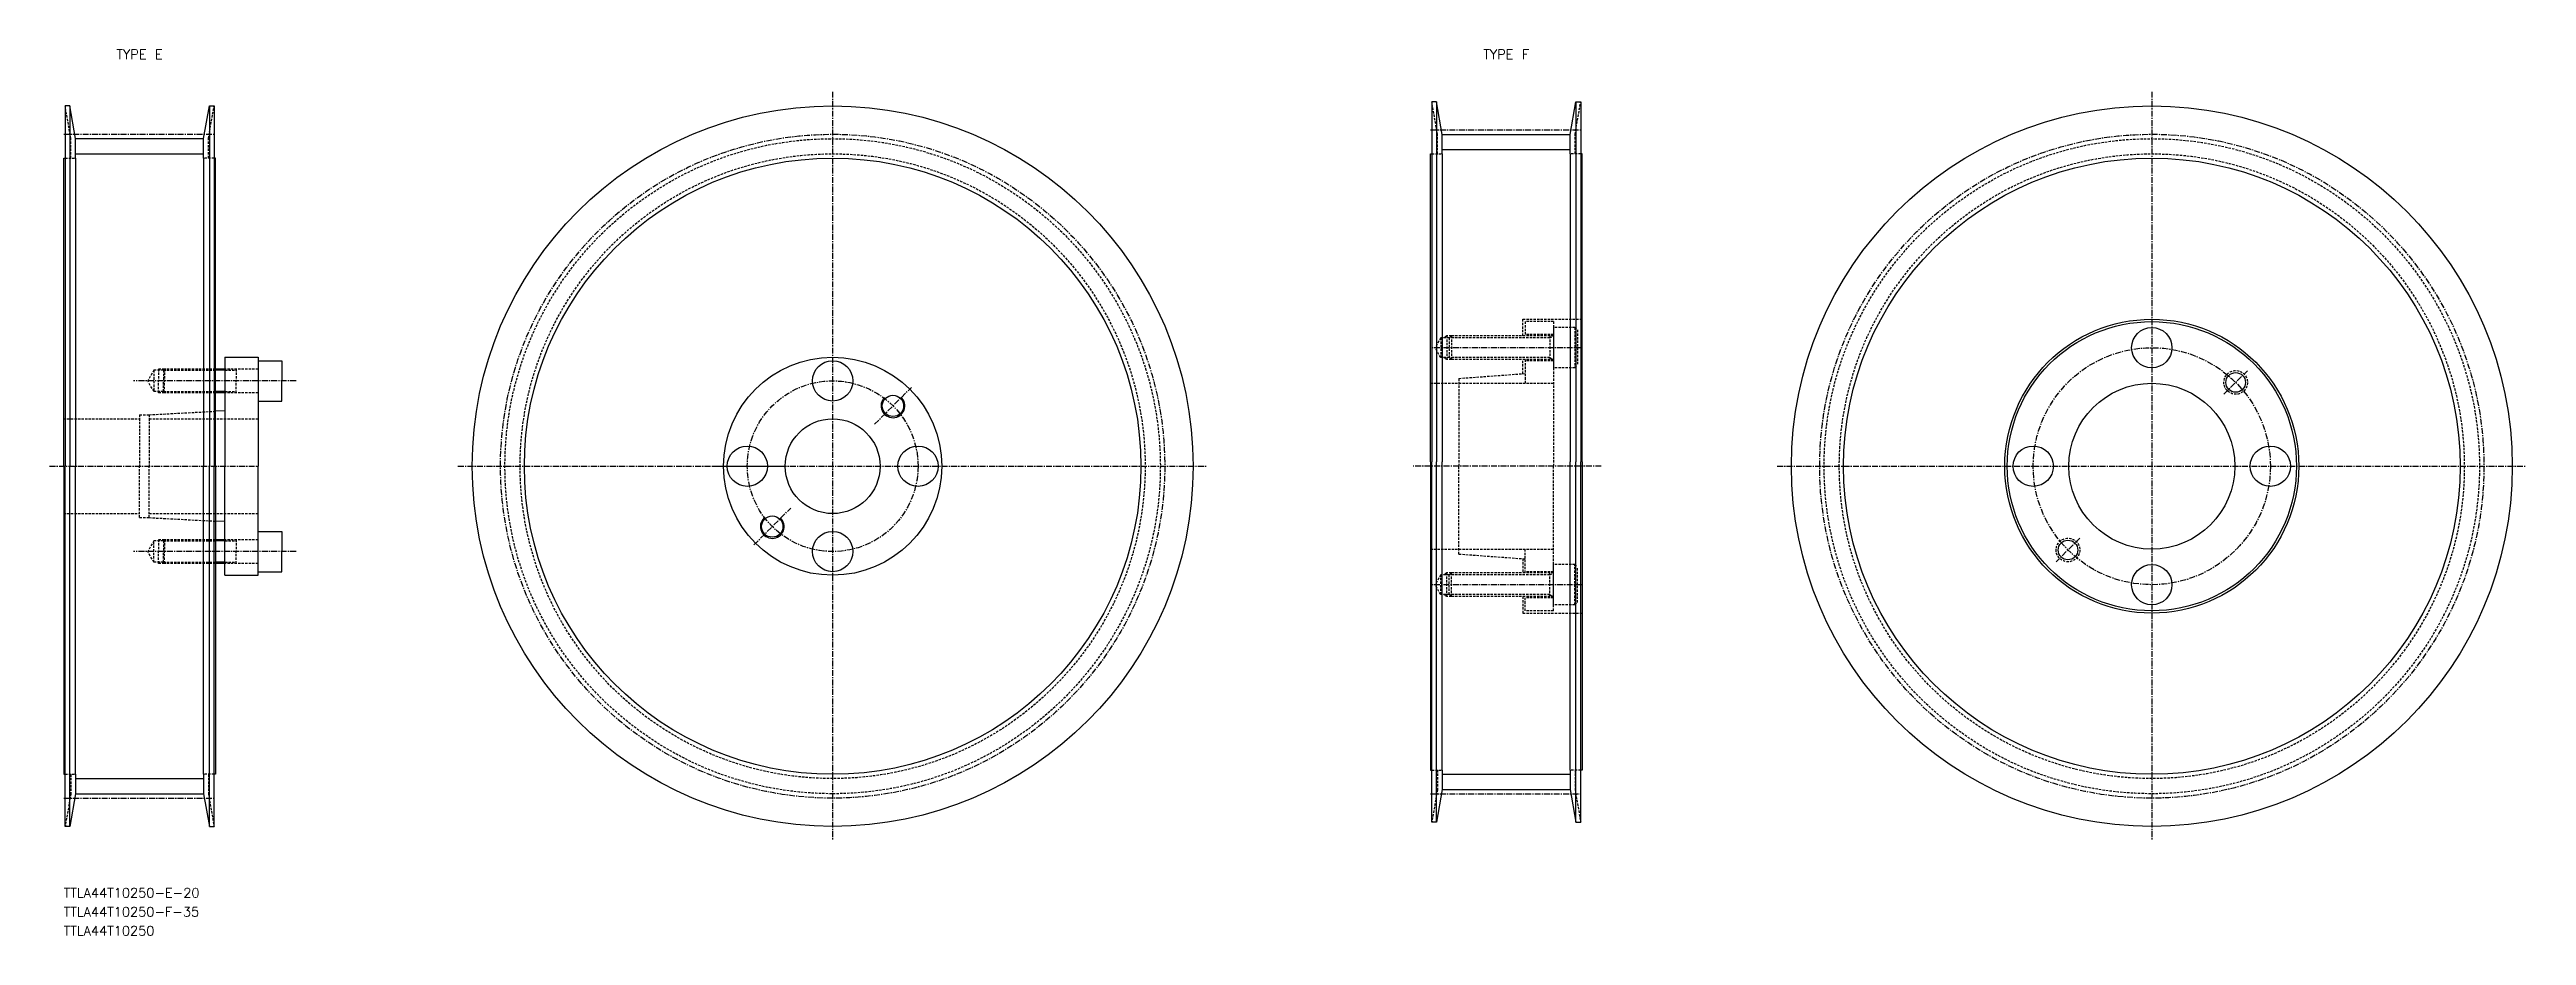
# Model space of a CAD drawing. Extents: x 7833 to 8356, y 29293 to 29480.
import ezdxf
from ezdxf.enums import TextEntityAlignment as Align

# ---------------------------------------------------------------- set-up
doc = ezdxf.new("R2010")
doc.units = 0
doc.linetypes.add('CENTER', pattern=[2, 1.25, -0.25, 0.25, -0.25])
doc.linetypes.add('DASHED', pattern=[0.75, 0.5, -0.25])
doc.layers.get('0').update_dxf_attribs({"linetype": 'CONTINUOUS'})
doc.layers.add('CENTER', color=1, linetype='CENTER')
doc.styles.add('MISUMI', font='txt.shx')

msp = doc.modelspace()

# ---------------------------------------------------------------- linework, layer by layer
at = {"color": 7, "linetype": 'CONTINUOUS'}
for p, q in [((7837.72, 29468.06), (7836.72, 29468.06)), ((7836.72, 29468.06), (7836.72, 29392.06)), ((7838.92, 29461.16), (7837.72, 29468.06)), ((7837.72, 29468.06), (7837.72, 29392.06)), ((7865.92, 29461.16), (7867.12, 29468.06)), ((7867.12, 29468.06), (7868.12, 29468.06)), ((7867.12, 29468.06), (7867.12, 29392.06)), ((7868.12, 29468.06), (7868.12, 29392.06)), ((8125.89, 29468.96), (8124.89, 29468.96)), ((8124.89, 29468.96), (8124.89, 29392.96)), ((8127.09, 29462.06), (8125.89, 29468.96)), ((8125.89, 29468.96), (8125.89, 29392.96)), ((8154.09, 29462.06), (8155.29, 29468.96)), ((8155.29, 29468.96), (8156.29, 29468.96)), ((8155.29, 29468.96), (8155.29, 29392.96)), ((8156.29, 29468.96), (8156.29, 29392.96)), ((7836.42, 29457.06), (7836.72, 29457.06)), ((7836.42, 29392.06), (7836.42, 29457.06)), ((7838.92, 29457.06), (7838.92, 29461.16)), ((7838.92, 29461.16), (7865.92, 29461.16)), ((7838.92, 29457.06), (7838.92, 29392.06)), ((7865.92, 29457.06), (7865.92, 29461.16)), ((7865.92, 29457.06), (7865.92, 29392.06)), ((7868.42, 29457.06), (7868.12, 29457.06)), ((7868.42, 29392.06), (7868.42, 29457.06)), ((8124.59, 29457.96), (8124.89, 29457.96)), ((8124.59, 29392.96), (8124.59, 29457.96)), ((8127.09, 29457.96), (8127.09, 29462.06)), ((8127.09, 29462.06), (8154.09, 29462.06)), ((8127.09, 29457.96), (8127.09, 29392.96)), ((8154.09, 29457.96), (8154.09, 29462.06)), ((8154.09, 29457.96), (8154.09, 29392.96)), ((8156.59, 29457.96), (8156.29, 29457.96)), ((8156.59, 29392.96), (8156.59, 29457.96)), ((7870.42, 29412.56), (7868.42, 29412.56)), ((7870.42, 29415.06), (7877.42, 29415.06)), ((7870.42, 29415.06), (7870.42, 29412.56)), ((7870.42, 29412.56), (7870.42, 29407.56)), ((7877.42, 29415.06), (7877.42, 29414.31)), ((7877.42, 29414.31), (7877.42, 29405.81)), ((7877.42, 29414.31), (7882.42, 29414.31)), ((7882.42, 29414.31), (7882.42, 29410.06)), ((7882.42, 29405.81), (7882.42, 29410.06)), ((7870.42, 29407.56), (7868.42, 29407.56)), ((7870.42, 29407.56), (7870.42, 29403.76)), ((7877.42, 29405.81), (7877.42, 29392.06)), ((7877.42, 29405.81), (7882.42, 29405.81)), ((7870.42, 29403.76), (7868.42, 29403.65)), ((7870.42, 29403.76), (7870.42, 29392.06)), ((7836.42, 29392.06), (7836.42, 29327.06)), ((7836.72, 29316.06), (7836.72, 29392.06)), ((7837.72, 29316.06), (7837.72, 29392.06)), ((7838.92, 29327.06), (7838.92, 29392.06)), ((7865.92, 29327.06), (7865.92, 29392.06)), ((7867.12, 29316.06), (7867.12, 29392.06)), ((7868.12, 29316.06), (7868.12, 29392.06)), ((7868.42, 29392.06), (7868.42, 29327.06)), ((7870.42, 29380.36), (7870.42, 29392.06)), ((7877.42, 29378.31), (7877.42, 29392.06)), ((8124.59, 29392.96), (8124.59, 29327.96)), ((8124.89, 29316.96), (8124.89, 29392.96)), ((8125.89, 29316.96), (8125.89, 29392.96)), ((8127.09, 29327.96), (8127.09, 29392.96)), ((8154.09, 29327.96), (8154.09, 29392.96)), ((8155.29, 29316.96), (8155.29, 29392.96)), ((8156.29, 29316.96), (8156.29, 29392.96)), ((8156.59, 29392.96), (8156.59, 29327.96)), ((7870.42, 29380.36), (7868.42, 29380.47)), ((7870.42, 29376.56), (7870.42, 29380.36)), ((7870.42, 29376.56), (7868.42, 29376.56)), ((7870.42, 29371.56), (7870.42, 29376.56)), ((7877.42, 29369.81), (7877.42, 29378.31)), ((7877.42, 29378.31), (7882.42, 29378.31)), ((7882.42, 29378.31), (7882.42, 29374.06)), ((7882.42, 29369.81), (7882.42, 29374.06)), ((7870.42, 29371.56), (7868.42, 29371.56)), ((7870.42, 29369.06), (7870.42, 29371.56)), ((7870.42, 29369.06), (7877.42, 29369.06)), ((7877.42, 29369.81), (7882.42, 29369.81)), ((7877.42, 29369.06), (7877.42, 29369.81)), ((7836.42, 29327.06), (7836.72, 29327.06)), ((7838.92, 29327.06), (7838.92, 29322.96)), ((7865.92, 29327.06), (7865.92, 29322.96)), ((7868.42, 29327.06), (7868.12, 29327.06)), ((8124.59, 29327.96), (8124.89, 29327.96)), ((8127.09, 29327.96), (8127.09, 29323.86)), ((8154.09, 29327.96), (8154.09, 29323.86)), ((8156.59, 29327.96), (8156.29, 29327.96)), ((7838.92, 29322.96), (7837.72, 29316.06)), ((7838.92, 29322.96), (7865.92, 29322.96)), ((7865.92, 29322.96), (7867.12, 29316.06)), ((8127.09, 29323.86), (8125.89, 29316.96)), ((8127.09, 29323.86), (8154.09, 29323.86)), ((8154.09, 29323.86), (8155.29, 29316.96)), ((7837.72, 29316.06), (7836.72, 29316.06)), ((7867.12, 29316.06), (7868.12, 29316.06)), ((8125.89, 29316.96), (8124.89, 29316.96)), ((8155.29, 29316.96), (8156.29, 29316.96))]:
    msp.add_line(p, q, dxfattribs=at)
at = {"color": 3, "linetype": 'DASHED'}
for p, q in [((7837.92, 29461.16), (7836.72, 29468.06)), ((7866.92, 29461.16), (7868.12, 29468.06)), ((8126.09, 29462.06), (8124.89, 29468.96)), ((8155.09, 29462.06), (8156.29, 29468.96)), ((7836.72, 29457.06), (7838.92, 29457.06)), ((7837.92, 29457.06), (7837.92, 29461.16)), ((7868.12, 29457.06), (7865.92, 29457.06)), ((7866.92, 29457.06), (7866.92, 29461.16)), ((8124.89, 29457.96), (8127.09, 29457.96)), ((8126.09, 29457.96), (8126.09, 29462.06)), ((8156.29, 29457.96), (8154.09, 29457.96)), ((8155.09, 29457.96), (8155.09, 29462.06)), ((8144.08, 29423.06), (8156.58, 29423.06)), ((8144.08, 29419.56), (8144.08, 29423.06)), ((8150.58, 29422.56), (8144.58, 29422.56)), ((8144.58, 29422.56), (8144.58, 29419.56)), ((8150.58, 29422.56), (8150.58, 29392.06)), ((8155.08, 29421.31), (8150.58, 29421.31)), ((8150.58, 29421.31), (8150.58, 29412.81)), ((8155.08, 29421.31), (8155.08, 29412.81)), ((8155.08, 29421.31), (8155.58, 29420.81)), ((8155.58, 29420.81), (8155.58, 29413.31)), ((8126.78, 29419.13), (8125.59, 29417.06)), ((8126.78, 29414.99), (8125.59, 29417.06)), ((8128.58, 29419.13), (8126.78, 29419.13)), ((8126.78, 29419.13), (8126.78, 29414.99)), ((8128.08, 29419.56), (8127.33, 29419.13)), ((8129.02, 29419.56), (8128.08, 29419.56)), ((8128.08, 29419.56), (8128.08, 29414.56)), ((8129.02, 29419.56), (8128.58, 29419.13)), ((8149.78, 29419.13), (8128.58, 29419.13)), ((8128.58, 29419.13), (8128.58, 29414.99)), ((8150.58, 29419.56), (8129.02, 29419.56)), ((8129.02, 29419.56), (8129.02, 29414.56)), ((8150.58, 29419.81), (8144.58, 29419.81)), ((8149.78, 29419.56), (8149.78, 29414.56)), ((8149.78, 29419.13), (8150.53, 29419.56)), ((7855.42, 29412.31), (7854.12, 29410.06)), ((7855.42, 29407.81), (7854.12, 29410.06)), ((7855.42, 29412.31), (7855.42, 29407.81)), ((7857.42, 29412.31), (7855.42, 29412.31)), ((7856.42, 29412.56), (7856.42, 29410.06)), ((7857.67, 29412.56), (7856.42, 29412.56)), ((7856.42, 29407.56), (7856.42, 29410.06)), ((7857.67, 29412.56), (7857.42, 29412.31)), ((7857.42, 29412.31), (7868.42, 29412.31)), ((7857.42, 29412.31), (7857.42, 29410.06)), ((7857.42, 29407.81), (7857.42, 29410.06)), ((7868.42, 29412.56), (7857.67, 29412.56)), ((7857.67, 29412.56), (7857.67, 29410.06)), ((7857.67, 29407.56), (7857.67, 29410.06)), ((7877.42, 29412.56), (7870.42, 29412.56)), ((7870.42, 29412.31), (7872.76, 29412.31)), ((7872.76, 29412.56), (7872.76, 29410.06)), ((7872.76, 29407.56), (7872.76, 29410.06)), ((8128.58, 29414.99), (8126.78, 29414.99)), ((8128.08, 29414.56), (8127.33, 29414.99)), ((8129.02, 29414.56), (8128.08, 29414.56)), ((8149.78, 29414.99), (8128.58, 29414.99)), ((8129.01, 29414.56), (8128.58, 29414.99)), ((8150.58, 29414.56), (8129.01, 29414.56)), ((8130.58, 29410.58), (8144.58, 29411.61)), ((8130.58, 29410.58), (8130.58, 29392.06)), ((8144.08, 29411.57), (8144.08, 29414.56)), ((8144.58, 29414.56), (8144.58, 29409.56)), ((8150.58, 29414.31), (8144.58, 29414.31)), ((8149.78, 29414.99), (8150.53, 29414.56)), ((8155.08, 29412.81), (8150.58, 29412.81)), ((8155.08, 29412.81), (8155.58, 29413.31)), ((7857.42, 29407.81), (7855.42, 29407.81)), ((7857.67, 29407.56), (7856.42, 29407.56)), ((7857.42, 29407.81), (7868.42, 29407.81)), ((7857.67, 29407.56), (7857.42, 29407.81)), ((7868.42, 29407.56), (7857.67, 29407.56)), ((7870.42, 29407.81), (7872.76, 29407.81)), ((7877.42, 29407.56), (7870.42, 29407.56)), ((8124.59, 29409.56), (8150.58, 29409.56)), ((7836.42, 29402.06), (7852.42, 29402.06)), ((7852.42, 29402.91), (7852.42, 29392.06)), ((7852.42, 29402.91), (7854.42, 29402.91)), ((7854.42, 29402.91), (7868.42, 29403.65)), ((7854.42, 29402.91), (7854.42, 29392.06)), ((7854.42, 29402.06), (7877.42, 29402.06)), ((7852.42, 29381.21), (7852.42, 29392.06)), ((7854.42, 29381.21), (7854.42, 29392.06)), ((8130.58, 29373.53), (8130.58, 29392.06)), ((8150.58, 29361.56), (8150.58, 29392.06)), ((7836.42, 29382.06), (7852.42, 29382.06)), ((7852.42, 29381.21), (7854.42, 29381.21)), ((7854.42, 29382.06), (7877.42, 29382.06)), ((7854.42, 29381.21), (7868.42, 29380.47)), ((7855.42, 29376.31), (7854.12, 29374.06)), ((7855.42, 29371.81), (7854.12, 29374.06)), ((7855.42, 29371.81), (7855.42, 29376.31)), ((7857.42, 29376.31), (7855.42, 29376.31)), ((7856.42, 29376.56), (7856.42, 29374.06)), ((7857.67, 29376.56), (7856.42, 29376.56)), ((7856.42, 29371.56), (7856.42, 29374.06)), ((7857.67, 29376.56), (7857.42, 29376.31)), ((7857.42, 29376.31), (7868.42, 29376.31)), ((7857.42, 29376.31), (7857.42, 29374.06)), ((7857.42, 29371.81), (7857.42, 29374.06)), ((7868.42, 29376.56), (7857.67, 29376.56)), ((7857.67, 29376.56), (7857.67, 29374.06)), ((7857.67, 29371.56), (7857.67, 29374.06)), ((7877.42, 29376.56), (7870.42, 29376.56)), ((7870.42, 29376.31), (7872.76, 29376.31)), ((7872.76, 29376.56), (7872.76, 29374.06)), ((7872.76, 29371.56), (7872.76, 29374.06)), ((8124.59, 29374.56), (8150.58, 29374.56)), ((8130.58, 29373.53), (8144.58, 29372.51)), ((8144.58, 29369.56), (8144.58, 29374.56)), ((7857.42, 29371.81), (7855.42, 29371.81)), ((7857.67, 29371.56), (7856.42, 29371.56)), ((7857.42, 29371.81), (7868.42, 29371.81)), ((7857.67, 29371.56), (7857.42, 29371.81)), ((7868.42, 29371.56), (7857.67, 29371.56)), ((7870.42, 29371.81), (7872.76, 29371.81)), ((7877.42, 29371.56), (7870.42, 29371.56)), ((8126.78, 29369.13), (8125.59, 29367.06)), ((8126.78, 29364.99), (8126.78, 29369.13)), ((8128.58, 29369.13), (8126.78, 29369.13)), ((8128.08, 29369.56), (8127.33, 29369.13)), ((8129.02, 29369.56), (8128.08, 29369.56)), ((8128.08, 29364.56), (8128.08, 29369.56)), ((8129.01, 29369.56), (8128.58, 29369.13)), ((8149.78, 29369.13), (8128.58, 29369.13)), ((8128.58, 29364.99), (8128.58, 29369.13)), ((8150.58, 29369.56), (8129.01, 29369.56)), ((8129.02, 29364.56), (8129.02, 29369.56)), ((8144.08, 29372.55), (8144.08, 29369.56)), ((8150.58, 29369.81), (8144.58, 29369.81)), ((8149.78, 29364.56), (8149.78, 29369.56)), ((8149.78, 29369.13), (8150.53, 29369.56)), ((8155.08, 29371.31), (8150.58, 29371.31)), ((8150.58, 29362.81), (8150.58, 29371.31)), ((8155.08, 29362.81), (8155.08, 29371.31)), ((8155.08, 29371.31), (8155.58, 29370.81)), ((8155.58, 29363.31), (8155.58, 29370.81)), ((8126.78, 29364.99), (8125.59, 29367.06)), ((8128.58, 29364.99), (8126.78, 29364.99)), ((8128.08, 29364.56), (8127.33, 29364.99)), ((8129.02, 29364.56), (8128.08, 29364.56)), ((8149.78, 29364.99), (8128.58, 29364.99)), ((8129.02, 29364.56), (8128.58, 29364.99)), ((8150.58, 29364.56), (8129.02, 29364.56)), ((8144.08, 29364.56), (8144.08, 29361.06)), ((8144.58, 29361.56), (8144.58, 29364.56)), ((8150.58, 29364.31), (8144.58, 29364.31)), ((8149.78, 29364.99), (8150.53, 29364.56)), ((8155.08, 29362.81), (8155.58, 29363.31)), ((8144.08, 29361.06), (8156.58, 29361.06)), ((8150.58, 29361.56), (8144.58, 29361.56)), ((8155.08, 29362.81), (8150.58, 29362.81)), ((7836.72, 29327.06), (7838.92, 29327.06)), ((7837.92, 29327.06), (7837.92, 29322.96)), ((7868.12, 29327.06), (7865.92, 29327.06)), ((7866.92, 29327.06), (7866.92, 29322.96)), ((8124.89, 29327.96), (8127.09, 29327.96)), ((8126.09, 29327.96), (8126.09, 29323.86)), ((8156.29, 29327.96), (8154.09, 29327.96)), ((8155.09, 29327.96), (8155.09, 29323.86)), ((7837.92, 29322.96), (7836.72, 29316.06)), ((7866.92, 29322.96), (7868.12, 29316.06)), ((8126.09, 29323.86), (8124.89, 29316.96)), ((8155.09, 29323.86), (8156.29, 29316.96))]:
    msp.add_line(p, q, dxfattribs=at)
at = {"color": 3, "linetype": 'CONTINUOUS'}
for p, q in [((7838.92, 29457.96), (7865.92, 29457.96)), ((8127.09, 29458.86), (8154.09, 29458.86)), ((8127.09, 29327.06), (8154.09, 29327.06)), ((7838.92, 29326.16), (7865.92, 29326.16))]:
    msp.add_line(p, q, dxfattribs=at)
at = {"color": 3}
for p, q in [((7870.42, 29412.31), (7868.42, 29412.31)), ((7870.42, 29407.81), (7868.42, 29407.81)), ((7870.42, 29376.31), (7868.42, 29376.31)), ((7870.42, 29371.81), (7868.42, 29371.81))]:
    msp.add_line(p, q, dxfattribs=at)
at = {"color": 7, "linetype": 'CONTINUOUS'}
for centre, radius in [((7998.55, 29392.06), 76), ((8276.71, 29392.06), 76), ((7998.55, 29392.06), 65), ((8276.71, 29392.06), 65), ((8276.71, 29392.06), 31), ((8276.71, 29392.06), 30.5), ((8276.71, 29417.06), 4.25), ((7998.55, 29392.06), 23), ((7998.55, 29392.06), 23), ((7998.55, 29410.06), 4.25), ((8294.39, 29409.74), 2.07), ((8011.27, 29404.79), 2.25), ((8276.71, 29392.06), 17.5), ((7998.55, 29392.06), 10), ((7980.55, 29392.06), 4.25), ((8016.55, 29392.06), 4.25), ((8251.71, 29392.06), 4.25), ((8301.71, 29392.06), 4.25), ((7985.82, 29379.33), 2.25), ((7998.55, 29374.06), 4.25), ((8259.03, 29374.38), 2.07), ((8276.71, 29367.06), 4.25)]:
    msp.add_circle(centre, radius, dxfattribs=at)
at = {"color": 3, "linetype": 'DASHED'}
for centre, radius in [((7998.55, 29392.06), 69.1), ((7998.55, 29392.06), 65.9), ((8276.71, 29392.06), 69.1), ((8276.71, 29392.06), 65.9), ((8294.39, 29409.74), 2.5), ((8259.03, 29374.38), 2.5)]:
    msp.add_circle(centre, radius, dxfattribs=at)
at = {"color": 3, "linetype": 'CONTINUOUS'}
for centre in [(8011.27, 29404.79), (7985.82, 29379.33)]:
    msp.add_arc(centre, 2.5, 135, 47, dxfattribs=at)
at = {"layer": 'CENTER', "color": 1, "linetype": 'CENTER'}
for p, q in [((7998.55, 29471.06), (7998.55, 29313.06)), ((8276.71, 29471.06), (8276.71, 29313.06)), ((8124.59, 29462.99), (8156.59, 29462.99)), ((7836.42, 29462.09), (7868.42, 29462.09)), ((8156.58, 29417.06), (8124.89, 29417.06)), ((7885.42, 29410.06), (7851.12, 29410.06)), ((8291.91, 29407.26), (8296.86, 29412.21)), ((8007.38, 29400.9), (8015.16, 29408.68)), ((7833.42, 29392.06), (7877.42, 29392.06)), ((7919.55, 29392.06), (8077.55, 29392.06)), ((7973.3, 29392.06), (7987.8, 29392.06)), ((8160.63, 29392.06), (8120.96, 29392.06)), ((8197.71, 29392.06), (8355.71, 29392.06)), ((7981.93, 29375.44), (7989.71, 29383.22)), ((7885.42, 29374.06), (7851.12, 29374.06)), ((8261.51, 29376.86), (8256.56, 29371.91)), ((8156.58, 29367.06), (8124.89, 29367.06)), ((7836.42, 29322.03), (7868.42, 29322.03)), ((8124.59, 29322.93), (8156.59, 29322.93))]:
    msp.add_line(p, q, dxfattribs=at)
for centre, radius in [((7998.55, 29392.06), 70.03), ((8276.71, 29392.06), 70.03), ((8276.71, 29392.06), 25), ((7998.55, 29392.06), 18)]:
    msp.add_circle(centre, radius, dxfattribs=at)

# ---------------------------------------------------------------- texts
at = {"color": 7, "linetype": 'CONTINUOUS', "style": 'MISUMI'}
for s, p in [('TYPE E', (7852.42, 29478.96)), ('TYPE F', (8140.59, 29478.96))]:
    msp.add_text(s, height=2, dxfattribs=at).set_placement(p, align=Align.MIDDLE_CENTER)
for s, p in [('TTLA44T10250-E-20', (7836.42, 29301.06)), ('TTLA44T10250-F-35', (7836.42, 29297.06)), ('TTLA44T10250', (7836.42, 29293.06))]:
    msp.add_text(s, height=2, dxfattribs=at).set_placement(p)

doc.saveas('drawing.dxf')
